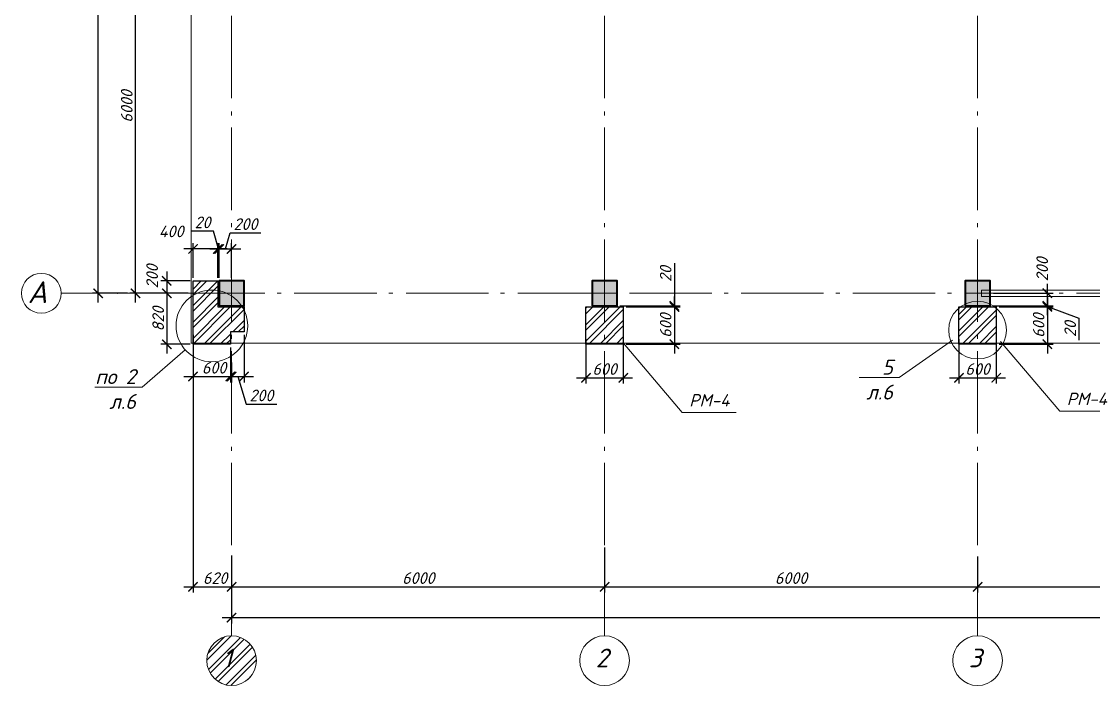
# Model space of a CAD drawing. Header units: millimetres. Extents: x -238377 to 196118, y -123284 to 30177.
# Drawn here: x -131449 to -114202, y 2163 to 12842 of the extents above; entities that cross this region are included whole.
import ezdxf
from ezdxf import colors
from ezdxf.entities.mleader import LeaderData, LeaderLine
from ezdxf.enums import TextEntityAlignment as Align
from ezdxf.math import Vec2, Vec3

# ---------------------------------------------------------------- set-up
doc = ezdxf.new("R2010")
doc.units = ezdxf.units.MM
doc.header["$MEASUREMENT"] = 0
doc.linetypes.add('Double Dashed', pattern=[1797.222233, 1325, -211.666656, 63.333344, -197.222233])
doc.layers.get('0').update_dxf_attribs({"lineweight": 5})
doc.layers.add('#Hatch', color=7, linetype='Continuous', lineweight=5, true_color=0x4d4d4d)
doc.layers.add('#Каркас', color=7, linetype='Continuous', lineweight=5, true_color=0x757575)
for name, color, linetype, lineweight in [('#Выноски', 150, 'Continuous', 15), ('#Оси', 7, 'Continuous', 5), ('#размеры', 7, 'Continuous', 5), ('k_ Рамка', 7, 'Continuous', 50), ('колонны_Ном._пера__94', 252, 'Continuous', 13), ('колонны_Ном._пера__99', 7, 'Continuous', 40), ('оси_Ном._пера__96', 7, 'Continuous', 5), ('оси_Ном._пера__97', 7, 'Continuous', 20), ('чертеж_Ном._пера__98', 7, 'Continuous', 35)]:
    doc.layers.add(name, color=color, linetype=linetype, lineweight=lineweight)
for name, color, linetype in [('#стены наруж', 7, 'Continuous'), ('колонны', 7, 'Continuous'), ('оси', 7, 'Continuous'), ('чертеж', 7, 'Continuous')]:
    doc.layers.add(name, color=color, linetype=linetype)
doc.styles.get("Standard").update_dxf_attribs({"font": 'isocpeui.ttf'})
doc.styles.add('STEP PR', font='isocpeui.ttf')
doc.styles.add('СГЕНЕРИР_СТИЛЬ_3', font='gost_2_304-81_type.ttf')
doc.dimstyles.new('SPDS', dxfattribs={"dimscale": 10, "dimtxt": 2.5, "dimasz": 2, "dimexe": 1.25, "dimexo": 0.625, "dimtad": 1, "dimdec": 0, "dimrnd": 0.001, "dimtxsty": 'STEP PR', "dimblk": 'ARCHTICK', "dimcen": 2.5, "dimdle": 2, "dimclrd": 256, "dimclre": 256, "dimclrt": 7, "dimadec": 0, "dimazin": 2, "dimtfac": 0.75, "dimtdec": 0, "dimtmove": 1, "dimatfit": 3, "dimfxl": 1, "dimtolj": 1, "dimarcsym": 1})
pattern_1 = [(45, (-82796.33, -48984.63), (-132.58252, 132.58252), []), (45, (-82707.94, -48984.63), (-132.58252, 132.58252), [])]

# ---------------------------------------------------------------- blocks, each defined once
blk = doc.blocks.new('Связ001')
at = {"layer": '#Каркас', "color": 102, "linetype": 'Continuous', "lineweight": 9}
blk.add_lwpolyline([(5837, 0), (5837, 100), (0, 100), (0, 0), (5837, 0)], dxfattribs=at)
blk = doc.blocks.new('Стандартный маркер сетки')
at = {"layer": 'оси_Ном._пера__96', "linetype": 'Double Dashed'}
blk.add_line((900, 0), (0, 0), dxfattribs=at)
at = {"layer": 'оси_Ном._пера__96', "linetype": 'Double Dashed', "lineweight": 5}
for p, q in [((900, 0), (17157, 0)), ((17157, 0), (18057, 0))]:
    blk.add_line(p, q, dxfattribs=at)
at = {"layer": 'оси_Ном._пера__96', "linetype": 'Double Dashed'}
blk.add_point((17157, 0), dxfattribs=at)
blk.add_point((17157, 0), dxfattribs=at)
at = {"layer": 'оси_Ном._пера__97', "linetype": 'Continuous'}
blk.add_circle((18457, 0), 400, dxfattribs=at)
at = {"layer": 'оси_Ном._пера__96', "style": 'СГЕНЕРИР_СТИЛЬ_3'}
blk.add_attdef('AC_MarkerText_1', text='', height=350, rotation=90, dxfattribs=at).set_placement((18727, -87), align=Align.BOTTOM_LEFT)
blk = doc.blocks.new('_ArchTick')
at = {"color": 0, "linetype": 'ByBlock', "const_width": 0.15}
blk.add_lwpolyline([(-0.5, -0.5), (0.5, 0.5)], dxfattribs=at)
blk = doc.blocks.new('*D461')
at = {"layer": '#размеры', "lineweight": -2, "transparency": 16777216}
for p, q in [((-128067, 4257), (-128067, 3161)), ((-60417, 3452), (-60417, 3161)), ((-128217, 3255), (-60267, 3255))]:
    blk.add_line(p, q, dxfattribs=at)
at = {"layer": 'Defpoints', "color": 0, "transparency": 16777216}
for p in [(-128067, 4303), (-60417, 3499), (-60417, 3255)]:
    blk.add_point(p, dxfattribs=at)
at = {"layer": '#размеры', "lineweight": -2, "transparency": 16777216, "xscale": 150, "yscale": 150, "zscale": 150, "rotation": 180}
blk.add_blockref('_ArchTick', (-128067, 3255), dxfattribs=at)
at = {"layer": '#размеры', "lineweight": -2, "transparency": 16777216, "xscale": 150, "yscale": 150, "zscale": 150}
blk.add_blockref('_ArchTick', (-60417, 3255), dxfattribs=at)
at = {"layer": '#размеры', "color": 7, "transparency": 16777216, "insert": (-94721, 3396), "char_height": 187.5, "attachment_point": 5, "style": 'STEP PR'}
blk.add_mtext('\\A1;67650', dxfattribs=at)
blk = doc.blocks.new('*D462')
at = {"layer": '#размеры', "lineweight": -2, "transparency": 16777216}
for p, q in [((-128688, 7804), (-128688, 3657)), ((-128067, 4051), (-128067, 3657)), ((-128838, 3751), (-127917, 3751))]:
    blk.add_line(p, q, dxfattribs=at)
at = {"layer": 'Defpoints', "color": 0, "transparency": 16777216}
for p in [(-128688, 7851), (-128067, 4098), (-128067, 3751)]:
    blk.add_point(p, dxfattribs=at)
at = {"layer": '#размеры', "lineweight": -2, "transparency": 16777216, "xscale": 150, "yscale": 150, "zscale": 150, "rotation": 180}
blk.add_blockref('_ArchTick', (-128688, 3751), dxfattribs=at)
at = {"layer": '#размеры', "lineweight": -2, "transparency": 16777216, "xscale": 150, "yscale": 150, "zscale": 150}
blk.add_blockref('_ArchTick', (-128067, 3751), dxfattribs=at)
at = {"layer": '#размеры', "color": 7, "transparency": 16777216, "insert": (-128332, 3891), "char_height": 187.5, "attachment_point": 5, "style": 'STEP PR'}
blk.add_mtext('\\A1;620', dxfattribs=at)
blk = doc.blocks.new('*D463')
at = {"layer": '#размеры', "lineweight": -2, "transparency": 16777216}
for p, q in [((-122067, 4382), (-122067, 3657)), ((-128067, 4131), (-128067, 3657)), ((-128217, 3751), (-121917, 3751))]:
    blk.add_line(p, q, dxfattribs=at)
at = {"layer": 'Defpoints', "color": 0, "transparency": 16777216}
for p in [(-122067, 4429), (-128067, 4178), (-122067, 3751)]:
    blk.add_point(p, dxfattribs=at)
at = {"layer": '#размеры', "lineweight": -2, "transparency": 16777216, "xscale": 150, "yscale": 150, "zscale": 150, "rotation": 180}
blk.add_blockref('_ArchTick', (-128067, 3751), dxfattribs=at)
at = {"layer": '#размеры', "lineweight": -2, "transparency": 16777216, "xscale": 150, "yscale": 150, "zscale": 150}
blk.add_blockref('_ArchTick', (-122067, 3751), dxfattribs=at)
at = {"layer": '#размеры', "color": 7, "transparency": 16777216, "insert": (-125063, 3891), "char_height": 187.5, "attachment_point": 5, "style": 'STEP PR'}
blk.add_mtext('\\A1;6000', dxfattribs=at)
blk = doc.blocks.new('*D464')
at = {"layer": '#размеры', "lineweight": -2, "transparency": 16777216}
for p, q in [((-122067, 4302), (-122067, 3657)), ((-116067, 4240), (-116067, 3657)), ((-122217, 3751), (-115917, 3751))]:
    blk.add_line(p, q, dxfattribs=at)
at = {"layer": 'Defpoints', "color": 0, "transparency": 16777216}
for p in [(-122067, 4349), (-116067, 4287), (-116067, 3751)]:
    blk.add_point(p, dxfattribs=at)
at = {"layer": '#размеры', "lineweight": -2, "transparency": 16777216, "xscale": 150, "yscale": 150, "zscale": 150, "rotation": 180}
blk.add_blockref('_ArchTick', (-122067, 3751), dxfattribs=at)
at = {"layer": '#размеры', "lineweight": -2, "transparency": 16777216, "xscale": 150, "yscale": 150, "zscale": 150}
blk.add_blockref('_ArchTick', (-116067, 3751), dxfattribs=at)
at = {"layer": '#размеры', "color": 7, "transparency": 16777216, "insert": (-119067, 3891), "char_height": 187.5, "attachment_point": 5, "style": 'STEP PR'}
blk.add_mtext('\\A1;6000', dxfattribs=at)
blk = doc.blocks.new('*D465')
at = {"layer": '#размеры', "lineweight": -2, "transparency": 16777216}
for p, q in [((-116067, 4240), (-116067, 3657)), ((-110067, 4171), (-110067, 3657)), ((-116217, 3751), (-109917, 3751))]:
    blk.add_line(p, q, dxfattribs=at)
at = {"layer": 'Defpoints', "color": 0, "transparency": 16777216}
for p in [(-116067, 4287), (-110067, 4217), (-110067, 3751)]:
    blk.add_point(p, dxfattribs=at)
at = {"layer": '#размеры', "lineweight": -2, "transparency": 16777216, "xscale": 150, "yscale": 150, "zscale": 150, "rotation": 180}
blk.add_blockref('_ArchTick', (-116067, 3751), dxfattribs=at)
at = {"layer": '#размеры', "lineweight": -2, "transparency": 16777216, "xscale": 150, "yscale": 150, "zscale": 150}
blk.add_blockref('_ArchTick', (-110067, 3751), dxfattribs=at)
at = {"layer": '#размеры', "color": 7, "transparency": 16777216, "insert": (-113063, 3891), "char_height": 187.5, "attachment_point": 5, "style": 'STEP PR'}
blk.add_mtext('\\A1;6000', dxfattribs=at)
blk = doc.blocks.new('*D480')
at = {"layer": '#размеры', "lineweight": -2, "transparency": 16777216}
for p, q in [((-128688, 7604), (-128688, 7039)), ((-128087, 7597), (-128087, 7039)), ((-128838, 7133), (-127937, 7133))]:
    blk.add_line(p, q, dxfattribs=at)
at = {"layer": 'Defpoints', "color": 0, "transparency": 16777216}
for p in [(-128688, 7651), (-128087, 7644), (-128087, 7133)]:
    blk.add_point(p, dxfattribs=at)
at = {"layer": '#размеры', "lineweight": -2, "transparency": 16777216, "xscale": 150, "yscale": 150, "zscale": 150, "rotation": 180}
blk.add_blockref('_ArchTick', (-128688, 7133), dxfattribs=at)
at = {"layer": '#размеры', "lineweight": -2, "transparency": 16777216, "xscale": 150, "yscale": 150, "zscale": 150}
blk.add_blockref('_ArchTick', (-128087, 7133), dxfattribs=at)
at = {"layer": '#размеры', "color": 7, "transparency": 16777216, "insert": (-128349, 7273), "char_height": 187.5, "attachment_point": 5, "style": 'STEP PR'}
blk.add_mtext('\\A1;600', dxfattribs=at)
blk = doc.blocks.new('*D481')
at = {"layer": '#размеры', "lineweight": -2, "transparency": 16777216}
for p, q in [((-122367, 7734), (-122367, 7019)), ((-121767, 7734), (-121767, 7019)), ((-122517, 7113), (-121617, 7113))]:
    blk.add_line(p, q, dxfattribs=at)
at = {"layer": 'Defpoints', "color": 0, "transparency": 16777216}
for p in [(-122367, 7781), (-121767, 7781), (-121767, 7113)]:
    blk.add_point(p, dxfattribs=at)
at = {"layer": '#размеры', "lineweight": -2, "transparency": 16777216, "xscale": 150, "yscale": 150, "zscale": 150, "rotation": 180}
blk.add_blockref('_ArchTick', (-122367, 7113), dxfattribs=at)
at = {"layer": '#размеры', "lineweight": -2, "transparency": 16777216, "xscale": 150, "yscale": 150, "zscale": 150}
blk.add_blockref('_ArchTick', (-121767, 7113), dxfattribs=at)
at = {"layer": '#размеры', "color": 7, "transparency": 16777216, "insert": (-122067, 7253), "char_height": 187.5, "attachment_point": 5, "style": 'STEP PR'}
blk.add_mtext('\\A1;600', dxfattribs=at)
blk = doc.blocks.new('*D482')
at = {"layer": '#размеры', "lineweight": -2, "transparency": 16777216}
for p, q in [((-116367, 7734), (-116367, 7019)), ((-115767, 7734), (-115767, 7019)), ((-116517, 7113), (-115617, 7113))]:
    blk.add_line(p, q, dxfattribs=at)
at = {"layer": 'Defpoints', "color": 0, "transparency": 16777216}
for p in [(-116367, 7781), (-115767, 7781), (-115767, 7113)]:
    blk.add_point(p, dxfattribs=at)
at = {"layer": '#размеры', "lineweight": -2, "transparency": 16777216, "xscale": 150, "yscale": 150, "zscale": 150, "rotation": 180}
blk.add_blockref('_ArchTick', (-116367, 7113), dxfattribs=at)
at = {"layer": '#размеры', "lineweight": -2, "transparency": 16777216, "xscale": 150, "yscale": 150, "zscale": 150}
blk.add_blockref('_ArchTick', (-115767, 7113), dxfattribs=at)
at = {"layer": '#размеры', "color": 7, "transparency": 16777216, "insert": (-116067, 7253), "char_height": 187.5, "attachment_point": 5, "style": 'STEP PR'}
blk.add_mtext('\\A1;600', dxfattribs=at)
blk = doc.blocks.new('*D490')
at = {"layer": '#размеры', "lineweight": -2, "transparency": 16777216}
for p, q in [((-120945, 8958), (-120945, 8271)), ((-120945, 8271), (-120945, 8421)), ((-121820, 8271), (-120851, 8271)), ((-121556, 8251), (-120851, 8251)), ((-120945, 8251), (-120945, 8271)), ((-120945, 8251), (-120945, 8271)), ((-120945, 8251), (-120945, 8101))]:
    blk.add_line(p, q, dxfattribs=at)
at = {"layer": 'Defpoints', "color": 0, "transparency": 16777216}
for p in [(-121867, 8271), (-121603, 8251), (-120945, 8271)]:
    blk.add_point(p, dxfattribs=at)
at = {"layer": '#размеры', "lineweight": -2, "transparency": 16777216, "xscale": 150, "yscale": 150, "zscale": 150}
for p, rotation in [((-120945, 8271), 270), ((-120945, 8251), 90)]:
    blk.add_blockref('_ArchTick', p, dxfattribs=dict(at, rotation=rotation))
at = {"layer": '#размеры', "color": 7, "transparency": 16777216, "insert": (-121085, 8780), "char_height": 187.5, "attachment_point": 5, "rotation": 90, "style": 'STEP PR'}
blk.add_mtext('\\A1;20', dxfattribs=at)
blk = doc.blocks.new('*D494')
at = {"layer": '#размеры', "lineweight": -2, "transparency": 16777216}
for p, q in [((-130213, 8321), (-130213, 23021)), ((-129849, 22871), (-130307, 22871)), ((-129744, 8471), (-130307, 8471))]:
    blk.add_line(p, q, dxfattribs=at)
at = {"layer": 'Defpoints', "color": 0, "transparency": 16777216}
for p in [(-130213, 22871), (-129802, 22871), (-129697, 8471)]:
    blk.add_point(p, dxfattribs=at)
at = {"layer": '#размеры', "lineweight": -2, "transparency": 16777216, "xscale": 150, "yscale": 150, "zscale": 150}
for p, rotation in [((-130213, 22871), 90), ((-130213, 8471), 270)]:
    blk.add_blockref('_ArchTick', p, dxfattribs=dict(at, rotation=rotation))
at = {"layer": '#размеры', "color": 7, "transparency": 16777216, "insert": (-130354, 15671), "char_height": 187.5, "attachment_point": 5, "rotation": 90, "style": 'STEP PR'}
blk.add_mtext('\\A1;14400', dxfattribs=at)
blk = doc.blocks.new('*D495')
at = {"layer": '#размеры', "lineweight": -2, "transparency": 16777216}
for p, q in [((-129613, 8321), (-129613, 14621)), ((-128315, 14471), (-129707, 14471)), ((-129188, 8471), (-129707, 8471))]:
    blk.add_line(p, q, dxfattribs=at)
at = {"layer": 'Defpoints', "color": 0, "transparency": 16777216}
for p in [(-129613, 14471), (-128268, 14471), (-129142, 8471)]:
    blk.add_point(p, dxfattribs=at)
at = {"layer": '#размеры', "lineweight": -2, "transparency": 16777216, "xscale": 150, "yscale": 150, "zscale": 150}
for p, rotation in [((-129613, 14471), 90), ((-129613, 8471), 270)]:
    blk.add_blockref('_ArchTick', p, dxfattribs=dict(at, rotation=rotation))
at = {"layer": '#размеры', "color": 7, "transparency": 16777216, "insert": (-129754, 11476), "char_height": 187.5, "attachment_point": 5, "rotation": 90, "style": 'STEP PR'}
blk.add_mtext('\\A1;6000', dxfattribs=at)
blk = doc.blocks.new('Колонна_15_1', base_point=(22379, 71856))
at = {"layer": 'колонны_Ном._пера__94', "linetype": 'Continuous', "true_color": 0x7d7d7d}
blk.add_hatch(color=8, dxfattribs=at).paths.add_polyline_path([(22179, 71647), (22579, 71647), (22579, 72047), (22179, 72047)])
blk.add_hatch(color=8, dxfattribs=at).paths.add_polyline_path([(22179, 71647), (22579, 71647), (22579, 72047), (22179, 72047)])
at = {"layer": 'колонны_Ном._пера__99', "linetype": 'Continuous', "flags": 128}
blk.add_lwpolyline([(22179, 71647), (22579, 71647), (22579, 72047), (22179, 72047)], close=True, dxfattribs=at)
at = {"layer": 'колонны_Ном._пера__99', "color": 8, "linetype": 'Continuous', "true_color": 0x737373, "flags": 128}
blk.add_lwpolyline([(22179, 71647), (22579, 71647), (22579, 72047), (22179, 72047)], close=True, dxfattribs=at)
at = {"layer": 'оси_Ном._пера__96', "color": 253, "lineweight": 5, "true_color": 0x9c9c9c}
for points in [[(22379, 72047), (22379, 71647)], [(22379, 72047), (22379, 71647)], [(22179, 71847), (22579, 71847)], [(22179, 71847), (22579, 71847)]]:
    blk.add_lwpolyline(points, dxfattribs=at)
blk = doc.blocks.new('*D501')
at = {"layer": '#размеры', "lineweight": -2, "transparency": 16777216}
for p, q in [((-127868, 7804), (-127868, 7039)), ((-128067, 7360), (-128067, 7039)), ((-128217, 7133), (-127718, 7133)), ((-127967, 7133), (-127834, 6687)), ((-127834, 6687), (-127342, 6687))]:
    blk.add_line(p, q, dxfattribs=at)
at = {"layer": 'Defpoints', "color": 0, "transparency": 16777216}
for p in [(-127868, 7851), (-128067, 7407), (-127868, 7133)]:
    blk.add_point(p, dxfattribs=at)
at = {"layer": '#размеры', "lineweight": -2, "transparency": 16777216, "xscale": 150, "yscale": 150, "zscale": 150, "rotation": 180}
blk.add_blockref('_ArchTick', (-128067, 7133), dxfattribs=at)
at = {"layer": '#размеры', "lineweight": -2, "transparency": 16777216, "xscale": 150, "yscale": 150, "zscale": 150}
blk.add_blockref('_ArchTick', (-127868, 7133), dxfattribs=at)
at = {"layer": '#размеры', "color": 7, "transparency": 16777216, "insert": (-127588, 6828), "char_height": 187.5, "attachment_point": 5, "style": 'STEP PR'}
blk.add_mtext('\\A1;200', dxfattribs=at)
blk = doc.blocks.new('*D503')
at = {"layer": '#размеры', "lineweight": -2, "transparency": 16777216}
for p, q in [((-120945, 8401), (-120945, 7501)), ((-121720, 8251), (-120851, 8251)), ((-121720, 7651), (-120851, 7651))]:
    blk.add_line(p, q, dxfattribs=at)
at = {"layer": 'Defpoints', "color": 0, "transparency": 16777216}
for p in [(-121767, 8251), (-121767, 7651), (-120945, 7651)]:
    blk.add_point(p, dxfattribs=at)
at = {"layer": '#размеры', "lineweight": -2, "transparency": 16777216, "xscale": 150, "yscale": 150, "zscale": 150}
for p, rotation in [((-120945, 8251), 90), ((-120945, 7651), 270)]:
    blk.add_blockref('_ArchTick', p, dxfattribs=dict(at, rotation=rotation))
at = {"layer": '#размеры', "color": 7, "transparency": 16777216, "insert": (-121085, 7951), "char_height": 187.5, "attachment_point": 5, "rotation": 90, "style": 'STEP PR'}
blk.add_mtext('\\A1;600', dxfattribs=at)
blk = doc.blocks.new('*D616')
at = {"layer": '#размеры', "lineweight": -2, "transparency": 16777216}
for p, q in [((-129111, 8821), (-129111, 8321)), ((-128735, 8671), (-129204, 8671)), ((-128764, 8471), (-129204, 8471))]:
    blk.add_line(p, q, dxfattribs=at)
at = {"layer": 'Defpoints', "color": 0, "transparency": 16777216}
for p in [(-128688, 8671), (-129111, 8471), (-128717, 8471)]:
    blk.add_point(p, dxfattribs=at)
at = {"layer": '#размеры', "lineweight": -2, "transparency": 16777216, "xscale": 150, "yscale": 150, "zscale": 150}
for p, rotation in [((-129111, 8671), 90), ((-129111, 8471), 270)]:
    blk.add_blockref('_ArchTick', p, dxfattribs=dict(at, rotation=rotation))
at = {"layer": '#размеры', "color": 7, "transparency": 16777216, "insert": (-129346, 8741), "char_height": 187.5, "attachment_point": 5, "rotation": 90, "style": 'STEP PR'}
blk.add_mtext('\\A1;200', dxfattribs=at)
blk = doc.blocks.new('*D617')
at = {"layer": '#размеры', "lineweight": -2, "transparency": 16777216}
for p, q in [((-128899, 8471), (-129204, 8471)), ((-129111, 8621), (-129111, 7501)), ((-128735, 7651), (-129204, 7651))]:
    blk.add_line(p, q, dxfattribs=at)
at = {"layer": 'Defpoints', "color": 0, "transparency": 16777216}
for p in [(-128852, 8471), (-129111, 7651), (-128688, 7651)]:
    blk.add_point(p, dxfattribs=at)
at = {"layer": '#размеры', "lineweight": -2, "transparency": 16777216, "xscale": 150, "yscale": 150, "zscale": 150}
for p, rotation in [((-129111, 8471), 90), ((-129111, 7651), 270)]:
    blk.add_blockref('_ArchTick', p, dxfattribs=dict(at, rotation=rotation))
at = {"layer": '#размеры', "color": 7, "transparency": 16777216, "insert": (-129249, 8057), "char_height": 187.5, "attachment_point": 5, "rotation": 90, "style": 'STEP PR'}
blk.add_mtext('\\A1;820', dxfattribs=at)
blk = doc.blocks.new('*D515')
at = {"layer": '#размеры', "lineweight": -2, "transparency": 16777216}
for p, q in [((-114945, 8271), (-114945, 8421)), ((-115820, 8271), (-114851, 8271)), ((-115720, 8251), (-114851, 8251)), ((-114945, 8251), (-114945, 8271)), ((-114945, 8251), (-114945, 8271)), ((-114945, 8261), (-114436, 8073)), ((-114945, 8251), (-114945, 8101)), ((-114436, 8073), (-114436, 7717))]:
    blk.add_line(p, q, dxfattribs=at)
at = {"layer": 'Defpoints', "color": 0, "transparency": 16777216}
for p in [(-115867, 8271), (-115767, 8251), (-114945, 8271)]:
    blk.add_point(p, dxfattribs=at)
at = {"layer": '#размеры', "lineweight": -2, "transparency": 16777216, "xscale": 150, "yscale": 150, "zscale": 150}
for p, rotation in [((-114945, 8271), 270), ((-114945, 8251), 90)]:
    blk.add_blockref('_ArchTick', p, dxfattribs=dict(at, rotation=rotation))
at = {"layer": '#размеры', "color": 7, "transparency": 16777216, "insert": (-114577, 7895), "char_height": 187.5, "attachment_point": 5, "rotation": 90, "style": 'STEP PR'}
blk.add_mtext('\\A1;20', dxfattribs=at)
blk = doc.blocks.new('*D516')
at = {"layer": '#размеры', "lineweight": -2, "transparency": 16777216}
for p, q in [((-114945, 8401), (-114945, 7501)), ((-115720, 8251), (-114851, 8251)), ((-115720, 7651), (-114851, 7651))]:
    blk.add_line(p, q, dxfattribs=at)
at = {"layer": 'Defpoints', "color": 0, "transparency": 16777216}
for p in [(-115767, 8251), (-115767, 7651), (-114945, 7651)]:
    blk.add_point(p, dxfattribs=at)
at = {"layer": '#размеры', "lineweight": -2, "transparency": 16777216, "xscale": 150, "yscale": 150, "zscale": 150}
for p, rotation in [((-114945, 8251), 90), ((-114945, 7651), 270)]:
    blk.add_blockref('_ArchTick', p, dxfattribs=dict(at, rotation=rotation))
at = {"layer": '#размеры', "color": 7, "transparency": 16777216, "insert": (-115085, 7951), "char_height": 187.5, "attachment_point": 5, "rotation": 90, "style": 'STEP PR'}
blk.add_mtext('\\A1;600', dxfattribs=at)
blk = doc.blocks.new('*D640')
at = {"layer": '#размеры', "lineweight": -2, "transparency": 16777216}
for p, q in [((-128357, 9470), (-128714, 9470)), ((-128278, 9184), (-128357, 9470)), ((-128288, 9184), (-128438, 9184)), ((-128288, 8718), (-128288, 9278)), ((-128268, 9184), (-128288, 9184)), ((-128268, 9184), (-128288, 9184)), ((-128268, 8718), (-128268, 9278)), ((-128268, 9184), (-128118, 9184))]:
    blk.add_line(p, q, dxfattribs=at)
at = {"layer": 'Defpoints', "color": 0, "transparency": 16777216}
for p in [(-128288, 9184), (-128288, 8671), (-128268, 8671)]:
    blk.add_point(p, dxfattribs=at)
at = {"layer": '#размеры', "lineweight": -2, "transparency": 16777216, "xscale": 150, "yscale": 150, "zscale": 150}
blk.add_blockref('_ArchTick', (-128288, 9184), dxfattribs=at)
at = {"layer": '#размеры', "lineweight": -2, "transparency": 16777216, "xscale": 150, "yscale": 150, "zscale": 150, "rotation": 180}
blk.add_blockref('_ArchTick', (-128268, 9184), dxfattribs=at)
at = {"layer": '#размеры', "color": 7, "transparency": 16777216, "insert": (-128535, 9611), "char_height": 187.5, "attachment_point": 5, "style": 'STEP PR'}
blk.add_mtext('\\A1;20', dxfattribs=at)
blk = doc.blocks.new('*D641')
at = {"layer": '#размеры', "lineweight": -2, "transparency": 16777216}
for p, q in [((-128138, 9184), (-128838, 9184)), ((-128688, 8718), (-128688, 9278)), ((-128288, 8718), (-128288, 9278))]:
    blk.add_line(p, q, dxfattribs=at)
at = {"layer": 'Defpoints', "color": 0, "transparency": 16777216}
for p in [(-128688, 9184), (-128688, 8671), (-128288, 8671)]:
    blk.add_point(p, dxfattribs=at)
at = {"layer": '#размеры', "lineweight": -2, "transparency": 16777216, "xscale": 150, "yscale": 150, "zscale": 150, "rotation": 180}
blk.add_blockref('_ArchTick', (-128688, 9184), dxfattribs=at)
at = {"layer": '#размеры', "lineweight": -2, "transparency": 16777216, "xscale": 150, "yscale": 150, "zscale": 150}
blk.add_blockref('_ArchTick', (-128288, 9184), dxfattribs=at)
at = {"layer": '#размеры', "color": 7, "transparency": 16777216, "insert": (-129039, 9466), "char_height": 187.5, "attachment_point": 5, "style": 'STEP PR'}
blk.add_mtext('\\A1;400', dxfattribs=at)
blk = doc.blocks.new('*D642')
at = {"layer": '#размеры', "lineweight": -2, "transparency": 16777216}
for p, q in [((-128168, 9184), (-128090, 9442)), ((-128090, 9442), (-127598, 9442)), ((-128418, 9184), (-127918, 9184)), ((-128268, 8718), (-128268, 9278)), ((-128068, 8718), (-128068, 9278))]:
    blk.add_line(p, q, dxfattribs=at)
at = {"layer": 'Defpoints', "color": 0, "transparency": 16777216}
for p in [(-128068, 9184), (-128268, 8671), (-128068, 8671)]:
    blk.add_point(p, dxfattribs=at)
at = {"layer": '#размеры', "lineweight": -2, "transparency": 16777216, "xscale": 150, "yscale": 150, "zscale": 150, "rotation": 180}
blk.add_blockref('_ArchTick', (-128268, 9184), dxfattribs=at)
at = {"layer": '#размеры', "lineweight": -2, "transparency": 16777216, "xscale": 150, "yscale": 150, "zscale": 150}
blk.add_blockref('_ArchTick', (-128068, 9184), dxfattribs=at)
at = {"layer": '#размеры', "color": 7, "transparency": 16777216, "insert": (-127844, 9583), "char_height": 187.5, "attachment_point": 5, "style": 'STEP PR'}
blk.add_mtext('\\A1;200', dxfattribs=at)
blk = doc.blocks.new('*D539')
at = {"layer": '#размеры', "lineweight": -2, "transparency": 16777216}
for p, q in [((-115811, 8471), (-114851, 8471)), ((-114945, 8121), (-114945, 8621)), ((-115820, 8271), (-114851, 8271))]:
    blk.add_line(p, q, dxfattribs=at)
at = {"layer": 'Defpoints', "color": 0, "transparency": 16777216}
for p in [(-115858, 8471), (-114945, 8471), (-115867, 8271)]:
    blk.add_point(p, dxfattribs=at)
at = {"layer": '#размеры', "lineweight": -2, "transparency": 16777216, "xscale": 150, "yscale": 150, "zscale": 150}
for p, rotation in [((-114945, 8471), 90), ((-114945, 8271), 270)]:
    blk.add_blockref('_ArchTick', p, dxfattribs=dict(at, rotation=rotation))
at = {"layer": '#размеры', "color": 7, "transparency": 16777216, "insert": (-115028, 8856), "char_height": 187.5, "attachment_point": 5, "rotation": 90, "style": 'STEP PR'}
blk.add_mtext('\\A1;200', dxfattribs=at)
blk = doc.blocks.new('_None')

msp = doc.modelspace()

# ---------------------------------------------------------------- hatches: boundary and pattern name
at = {"layer": '#Hatch'}
h = msp.add_hatch(dxfattribs=at)
h.set_pattern_fill('ANSI32', color=256, scale=500)
h.set_pattern_definition(pattern_1)
h.paths.add_polyline_path([(-128067.3, 20891), (-128067.3, 20691), (-125207.3, 20691), (-125207.3, 20891)])
edge = h.paths.add_edge_path()
edge.add_ellipse((-128067.3, 2563.5), major_axis=(282.8, 282.8), ratio=1, start_angle=405, end_angle=585)
edge.add_ellipse((-128067.3, 2563.5), major_axis=(282.8, 282.8), ratio=1, start_angle=225, end_angle=405)
h = msp.add_hatch(dxfattribs=at)
h.set_pattern_fill('ANSI32', color=256, scale=500)
h.set_pattern_definition(pattern_1)
h.paths.add_polyline_path([(-128087.3, 7851), (-127867.6, 7851), (-127867.6, 8251), (-128067.3, 8251)])
h.paths.add_polyline_path([(-128287.6, 8251), (-128287.6, 8471), (-128687.6, 8471), (-128687.6, 7851), (-128687.6, 7651), (-128087.3, 7651), (-128087.3, 7851), (-128067.3, 8251)])
h.paths.add_polyline_path([(-128287.6, 8471), (-128287.6, 8671), (-128687.6, 8671), (-128687.6, 8471)])
h = msp.add_hatch(dxfattribs=at)
h.set_pattern_fill('ANSI32', color=256, scale=500)
h.set_pattern_definition(pattern_1)
h.paths.add_polyline_path([(-121767.3, 8251), (-122067.3, 8251), (-122067.3, 7671), (-121767.3, 7671), (-121767.3, 7851)])
h.paths.add_polyline_path([(-122067.3, 8251), (-122367.3, 8251), (-122367.3, 7671), (-122067.3, 7671)])
h = msp.add_hatch(dxfattribs=at)
h.set_pattern_fill('ANSI32', color=256, scale=500)
h.set_pattern_definition(pattern_1)
h.paths.add_polyline_path([(-116067.3, 7671), (-115767.3, 7671), (-115767.3, 7851), (-115767.3, 8251), (-116067.3, 8251)])
h.paths.add_polyline_path([(-116367.3, 7671), (-116067.3, 7671), (-116067.3, 8251), (-116367.3, 8251)])

# ---------------------------------------------------------------- linework, layer by layer
at = {"layer": '#Выноски'}
for centre, radius in [((-128385.3, 7946.8), 576.4), ((-116067.3, 7879.3), 464.2)]:
    msp.add_circle(centre, radius, dxfattribs=at)
at = {"layer": '#стены наруж'}
for points in [[(-128287.6, 8671), (-128287.6, 8251), (-127867.6, 8251), (-127867.6, 7851), (-128087.3, 7851), (-128087.3, 7651), (-128687.6, 7651), (-128687.6, 7851), (-128687.6, 8671), (-128287.6, 8671)], [(-122367.3, 7651), (-122367.3, 8251), (-121767.3, 8251), (-121767.3, 7851), (-121767.3, 7851), (-121767.3, 7851), (-121767.3, 7651), (-122367.3, 7651)], [(-116367.3, 7651), (-116367.3, 8251), (-115767.3, 8251), (-115767.3, 7851), (-115767.3, 7851), (-115767.3, 7851), (-115767.3, 7651), (-116367.3, 7651)]]:
    msp.add_lwpolyline(points, dxfattribs=at)
at = {"color": 210}
for points in [[(-121769.7, 7673.8), (-120818.8, 6554.7), (-119948.9, 6554.7)], [(-115696.6, 7695.9), (-114745.7, 6576.8), (-113875.8, 6576.8)]]:
    msp.add_lwpolyline(points, dxfattribs=at)
at = {"layer": 'оси_Ном._пера__96', "linetype": 'Double Dashed'}
for p, q in [((-129908.6, 8471), (-130808.6, 8471)), ((-57439.6, 8471), (-129908.6, 8471))]:
    msp.add_line(p, q, dxfattribs=at)
msp.add_point((-129908.6, 8471), dxfattribs=at)
msp.add_point((-129908.6, 8471), dxfattribs=at)
at = {"layer": 'оси_Ном._пера__97', "linetype": 'Continuous'}
msp.add_ellipse((-131128.6, 8471), major_axis=(-226.3, 226.3), ratio=1, start_param=0.7853982, end_param=7.0685835, dxfattribs=at)
at = {"layer": 'чертеж', "color": 5, "lineweight": 0}
msp.add_lwpolyline([(-97767.3, 20515.4), (-97767.3, 23521), (-104722.1, 23521), (-104722.1, 20908.3), (-128716.1, 20908.3), (-128717.3, 7671), (-97767.3, 7671), (-97767.3, 20515.4)], dxfattribs=at)

# ---------------------------------------------------------------- block references
at = {"layer": 'колонны'}
for p in [(-128067.6, 8480), (-122067.3, 8480), (-116067.3, 8480)]:
    msp.add_blockref('Колонна_15_1', p, dxfattribs=at)
at = {"layer": 'оси', "color": 251, "lineweight": 5}
ref = msp.add_blockref('Стандартный маркер сетки', (-128067.3, 21020.9), dxfattribs=dict(at, zscale=1000, rotation=270))
ref.add_attrib('AC_MarkerText_1', '1', dxfattribs={"color": 7, "linetype": 'Continuous', "lineweight": 13, "height": 300, "rotation": 360}).set_placement((-128209.3, 2366.8), align=Align.BOTTOM_LEFT)
ref = msp.add_blockref('Стандартный маркер сетки', (-122067.3, 21020.9), dxfattribs=dict(at, zscale=1000, rotation=270))
ref.add_attrib('AC_MarkerText_1', '2', dxfattribs={"color": 7, "linetype": 'Continuous', "lineweight": 13, "height": 300, "rotation": 360}).set_placement((-122209.3, 2366.8), align=Align.BOTTOM_LEFT)
ref = msp.add_blockref('Стандартный маркер сетки', (-116067.3, 21020.9), dxfattribs=dict(at, zscale=1000, rotation=270))
ref.add_attrib('AC_MarkerText_1', '3', dxfattribs={"color": 7, "linetype": 'Continuous', "lineweight": 13, "height": 300, "rotation": 360}).set_placement((-116209.3, 2366.8), align=Align.BOTTOM_LEFT)
at = {"layer": 'чертеж_Ном._пера__98', "linetype": 'Continuous', "xscale": 0.9584354169361496, "zscale": 1000}
msp.add_blockref('Связ001', (-116001.7, 8421), dxfattribs=at)

# ---------------------------------------------------------------- texts
at = {"layer": '#Оси', "linetype": 'Continuous', "ltscale": 100, "style": 'STEP PR'}
msp.add_text('А', height=350, dxfattribs=at).set_placement((-131191, 8488.1), align=Align.MIDDLE_CENTER)
at = {"layer": 'k_ Рамка', "color": 7, "style": 'STEP PR'}
for p in [(-120706.5, 6650.1), (-114633.4, 6672.2)]:
    msp.add_text('РМ-4', height=200, dxfattribs=at).set_placement(p)

# ---------------------------------------------------------------- dimensions: what is measured, and where the dimension line sits
at = {"layer": '#размеры'}
for base, p1, p2, picture, middle in [((-130213.3, 22871), (-129696.7, 8471), (-129801.7, 22871), '*D494', (-130213.3, 15671)), ((-129613.3, 14471), (-129141.5, 8471), (-128267.6, 14471), '*D495', (-129613.3, 11475.8)), ((-114944.5, 8471), (-115867.3, 8271), (-115857.9, 8471), '*D539', (-114887.6, 8856.2)), ((-129110.5, 8471), (-128687.6, 8671), (-128717.3, 8471), '*D616', (-129205.3, 8741)), ((-120944.5, 8271), (-121603.3, 8251), (-121867.3, 8271), '*D490', (-120935.4, 8779.8)), ((-129110.5, 7651), (-128852.5, 8471), (-128687.6, 7651), '*D617', (-129108.1, 8056.7)), ((-120944.5, 7651), (-121767.3, 8251), (-121767.3, 7651), '*D503', (-120944.5, 7951)), ((-114944.5, 8271), (-115767.3, 8251), (-115867.3, 8271), '*D515', (-114436.3, 8026.6)), ((-114944.5, 7651), (-115767.3, 8251), (-115767.3, 7651), '*D516', (-114944.5, 7951))]:
    dim = msp.add_linear_dim(base=base, p1=p1, p2=p2, angle=90, dimstyle='SPDS', override={"dimscale": 75, "dimtxsty": 'STEP PR'}, dxfattribs=at)
    dim.commit()
    dim.dimension.update_dxf_attribs({"geometry": picture, "text_midpoint": middle, "dimtype": 160})
for base, p1, p2, picture, middle in [((-128287.6, 9184.3), (-128267.6, 8671), (-128287.6, 8671), '*D640', (-128404.3, 9470.3)), ((-128687.6, 9184.3), (-128287.6, 8671), (-128687.6, 8671), '*D641', (-129038.6, 9325.5)), ((-128067.3, 3750.6), (-128687.6, 7851), (-128067.3, 4098.3), '*D462', (-128332.5, 3750.6)), ((-121767.3, 7112.7), (-122367.3, 7781), (-121767.3, 7781), '*D481', (-122067.3, 7112.7)), ((-115767.3, 7112.7), (-116367.3, 7781), (-115767.3, 7781), '*D482', (-116067.3, 7112.7)), ((-128087.3, 7132.7), (-128687.6, 7651), (-128087.3, 7643.6), '*D480', (-128349.1, 7132.7)), ((-122067.3, 3750.6), (-128067.3, 4178.3), (-122067.3, 4428.6), '*D463', (-125062.6, 3750.6)), ((-116067.3, 3750.6), (-122067.3, 4348.6), (-116067.3, 4287.1), '*D464', (-119067.3, 3750.6)), ((-60417.3, 3254.5), (-128067.3, 4303.4), (-60417.3, 3499.1), '*D461', (-94721.2, 3254.5)), ((-110067.3, 3750.6), (-116067.3, 4287.1), (-110067.3, 4217.4), '*D465', (-113062.6, 3750.6))]:
    dim = msp.add_linear_dim(base=base, p1=p1, p2=p2, dimstyle='SPDS', override={"dimscale": 75, "dimtxsty": 'STEP PR'}, dxfattribs=at)
    dim.commit()
    dim.dimension.update_dxf_attribs({"geometry": picture, "text_midpoint": middle, "dimtype": 160})
for base, p1, p2, picture, middle in [((-128067.6, 9184.3), (-128267.6, 8671), (-128067.6, 8671), '*D642', (-128043.4, 9582.7)), ((-127867.6, 7132.7), (-128067.3, 7407), (-127867.6, 7851), '*D501', (-127787, 6828))]:
    dim = msp.add_linear_dim(base=base, p1=p1, p2=p2, dimstyle='SPDS', override={"dimscale": 75, "dimtxsty": 'STEP PR'}, dxfattribs=at)
    dim.commit()
    dim.dimension.update_dxf_attribs({"geometry": picture, "text_midpoint": middle})

# ---------------------------------------------------------------- leaders
at = {"layer": '#Выноски'}
ml = msp.add_multileader_mtext('Standard', dxfattribs=at)
ml.set_content('\\A1;5\\Pл.6 ', color=256, style='STEP PR')
ml.set_leader_properties(color=256, linetype='ByLayer', lineweight=-1)
ml.set_arrow_properties(name='NONE')
ml.build(insert=Vec2(0, 0))
ml.multileader.update_dxf_attribs({"text_left_attachment_type": 6, "text_right_attachment_type": 6, "dogleg_length": 0, "arrow_head_size": 240})
ctx = ml.context
ctx.base_point, ctx.char_height, ctx.arrow_head_size, ctx.landing_gap_size, ctx.plane_origin = Vec3(-117950.6, 7114.5), 240, 240, 100, Vec3(-111718.2, -6587.4)
ctx.left_attachment, ctx.right_attachment, ctx.text_align_type = 6, 6, 2
notes = []
notes.append((ctx, [(1, (1, 1, 0), (-117329.1, 7114.5), (-1, 0), 0, [(0, [(-116472.3, 7717.7)], 0, [])])]))
ctx.mtext.insert, ctx.mtext.rotation, ctx.mtext.width, ctx.mtext.defined_height, ctx.mtext.alignment, ctx.mtext.flow_direction = Vec3(-117429.1, 7402.5), 6.2831853, 920.715, 410.9, 3, 5
ml = msp.add_multileader_mtext('Standard', dxfattribs=at)
ml.set_content('\\A1;по 2\\Pл.6', color=256, style='STEP PR')
ml.set_leader_properties(color=256, linetype='ByLayer', lineweight=-1)
ml.set_arrow_properties(name='NONE')
ml.build(insert=Vec2(0, 0))
ml.multileader.update_dxf_attribs({"text_left_attachment_type": 6, "text_right_attachment_type": 6, "dogleg_length": 0, "arrow_head_size": 240})
ctx = ml.context
ctx.base_point, ctx.char_height, ctx.arrow_head_size, ctx.landing_gap_size, ctx.plane_origin = Vec3(-130374.6, 6963.5), 240, 240, 100, Vec3(-124179.4, -6554.7)
ctx.left_attachment, ctx.right_attachment, ctx.text_align_type = 6, 6, 2
notes.append((ctx, [(1, (1, 1, 0), (-129507, 6963.5), (-1, 0), 0, [(0, [(-128816.4, 7564.2)], 0, [])])]))
ctx.mtext.insert, ctx.mtext.rotation, ctx.mtext.alignment, ctx.mtext.flow_direction = Vec3(-129607, 7251.5), 6.2831853, 3, 5
for ctx, leaders in notes:
    for number, flags, end, landing, length, lines in leaders:
        leader = LeaderData()
        leader.index, (leader.has_last_leader_line, leader.has_dogleg_vector, leader.attachment_direction) = number, flags
        leader.last_leader_point, leader.dogleg_vector, leader.dogleg_length = Vec3(end), Vec3(landing), length
        for number, points, colour, breaks in lines:
            line = LeaderLine()
            line.index, line.vertices, line.color, line.breaks = number, Vec3.list(points), colors.encode_raw_color(colour), breaks
            leader.lines.append(line)
        ctx.leaders.append(leader)

doc.saveas('drawing.dxf')
